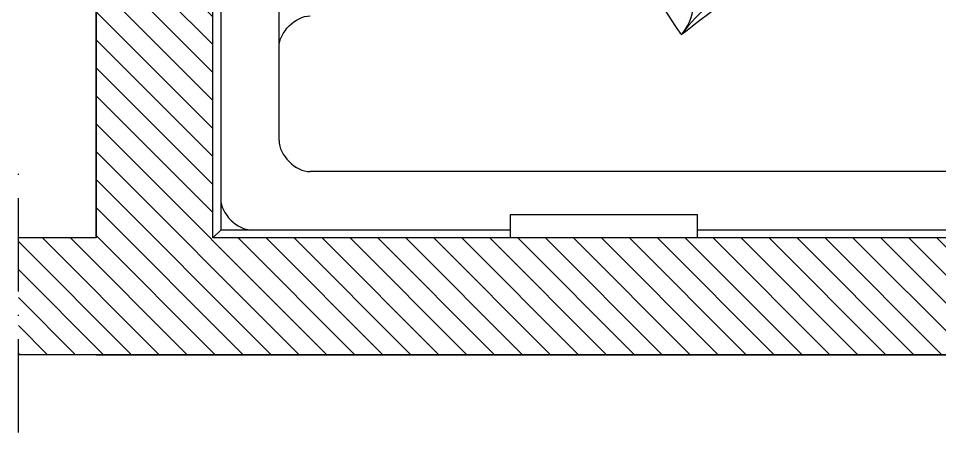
# Model space of a CAD drawing. Header units: millimetres. Extents: x 990 to 5684, y 331 to 3337.
# Drawn here: x 3980.6 to 4099, y 2051.2 to 2104.3 of the extents above; entities that cross this region are included whole.
import ezdxf

# ---------------------------------------------------------------- set-up
doc = ezdxf.new("R2010")
doc.units = ezdxf.units.MM
doc.linetypes.add('ACAD_ISO10W100', pattern=[18, 12, -3, 0, -3])
doc.layers.get('0').update_dxf_attribs({"color": 255})
for name, color, linetype, lineweight in [('A-ELEV-MBE', 255, 'Continuous', 25), ('A-FURN', 8, 'Continuous', 18), ('A-WALL-FULL-EXTR', 255, 'Continuous', 35)]:
    doc.layers.add(name, color=color, linetype=linetype, lineweight=lineweight)
for name, color, linetype in [('A-SECT D-MCUT', 181, 'Continuous'), ('linee sezionee', 241, 'Continuous'), ('VITI', 2, 'Continuous'), ('VITI 2', 4, 'Continuous')]:
    doc.layers.add(name, color=color, linetype=linetype)

msp = doc.modelspace()

# ---------------------------------------------------------------- hatches: boundary and pattern name
at = {"linetype": 'Continuous'}
h = msp.add_hatch(dxfattribs=at)
h.set_pattern_fill('ANSI31', color=175, scale=0.8, angle=270)
h.paths.add_polyline_path([(4005.6, 2533.64), (3990.6, 2533.64), (3990.6, 2440.67), (3990.6, 2431.17), (4005.6, 2431.17), (4005.6, 2440.67)])
h.paths.add_polyline_path([(4230.6, 2441.17), (4165.6, 2441.17), (4165.6, 2533.64), (4155.6, 2533.64), (4155.6, 2441.17), (4085.6, 2441.17), (4085.6, 2431.17), (4230.6, 2431.17)])
h.paths.add_polyline_path([(4325.6, 2533.64), (4310.6, 2533.64), (4310.6, 2440.67), (4310.6, 2431.17), (4325.6, 2431.17), (4325.6, 2440.63)])
h.paths.add_polyline_path([(4110.73, 2076.17), (4005.6, 2076.17), (4005.6, 2196.17), (3990.6, 2196.17), (3990.6, 2076.17), (3980.6, 2076.17), (3980.6, 2061.17), (3990.6, 2061.17), (4110.73, 2061.17)])
h.paths.add_polyline_path([(4335.6, 2076.67), (4325.6, 2076.67), (4325.6, 2341.17), (4310.6, 2341.17), (4310.6, 2076.17), (4190.6, 2076.17), (4185.73, 2076.17), (4185.73, 2066.17), (4185.73, 2061.17), (4325.6, 2061.17), (4335.6, 2061.17)])

# ---------------------------------------------------------------- linework, layer by layer
msp.add_line((4005.6, 2076.17), (4005.6, 2196.17))
for p, q in [((3990.6, 2076.17), (3980.6, 2076.17)), ((3990.6, 2061.17), (3980.6, 2061.17))]:
    msp.add_line(p, q, dxfattribs=at)
at = {"layer": 'A-ELEV-MBE'}
msp.add_line((4110.73, 2076.17), (4005.6, 2076.17), dxfattribs=at)
at = {"layer": 'A-FURN'}
for p, q in [((4043.85, 2077.17), (4010.6, 2077.17)), ((4101.1, 2077.17), (4067.85, 2077.17))]:
    msp.add_line(p, q, dxfattribs=at)
at = {"layer": 'A-SECT D-MCUT'}
for p, q in [((4006.6, 2106.17), (4006.6, 2077.17)), ((4006.6, 2077.17), (4005.6, 2076.17)), ((4043.85, 2077.17), (4006.6, 2077.17)), ((4309.6, 2077.17), (4067.85, 2077.17))]:
    msp.add_line(p, q, dxfattribs=at)
at = {"layer": 'A-WALL-FULL-EXTR'}
for p, q in [((3990.6, 2076.17), (3990.6, 2196.17)), ((4110.73, 2061.17), (3990.6, 2061.17))]:
    msp.add_line(p, q, dxfattribs=at)
at = {"layer": 'linee sezionee', "linetype": 'ACAD_ISO10W100'}
msp.add_line((3980.6, 2051.17), (3980.6, 2086.17), dxfattribs=at)
at = {"layer": 'VITI'}
for p, q in [((4014.1, 2100.67), (4014.1, 2173.67)), ((4014.1, 2088.67), (4014.1, 2100.67)), ((4101.1, 2084.67), (4018.1, 2084.67))]:
    msp.add_line(p, q, dxfattribs=at)
for points in [[(4014.1, 2100.67), (4014.1, 2102.55), (4016.21, 2104.67), (4018.1, 2104.67)], [(4014.1, 2088.67), (4014.1, 2086.78), (4016.21, 2084.67), (4018.1, 2084.67)], [(4006.6, 2081.17), (4006.6, 2079.28), (4008.71, 2077.17), (4010.6, 2077.17)]]:
    msp.add_open_spline(points, degree=3, dxfattribs=at)
at = {"layer": 'VITI 2'}
for p, q in [((4043.85, 2076.17), (4043.85, 2079.17)), ((4043.85, 2079.17), (4067.85, 2079.17)), ((4067.85, 2079.17), (4067.85, 2076.17)), ((4043.85, 2077.17), (4043.85, 2077.17))]:
    msp.add_line(p, q, dxfattribs=at)
for points in [[(4065.8, 2102.28), (4068.81, 2105.21), (4071.27, 2119.88), (4045.58, 2136.81)], [(4065.8, 2102.28), (4065.8, 2102.28), (4048.12, 2128.79), (4045.58, 2136.81)], [(4074.08, 2109.84), (4071.03, 2107.76), (4068.15, 2105.26), (4065.8, 2102.28)], [(4065.8, 2102.28), (4068.94, 2104.69), (4071.27, 2106.47), (4073.34, 2107.91)]]:
    msp.add_open_spline(points, degree=3, dxfattribs=at)

doc.saveas('drawing.dxf')
